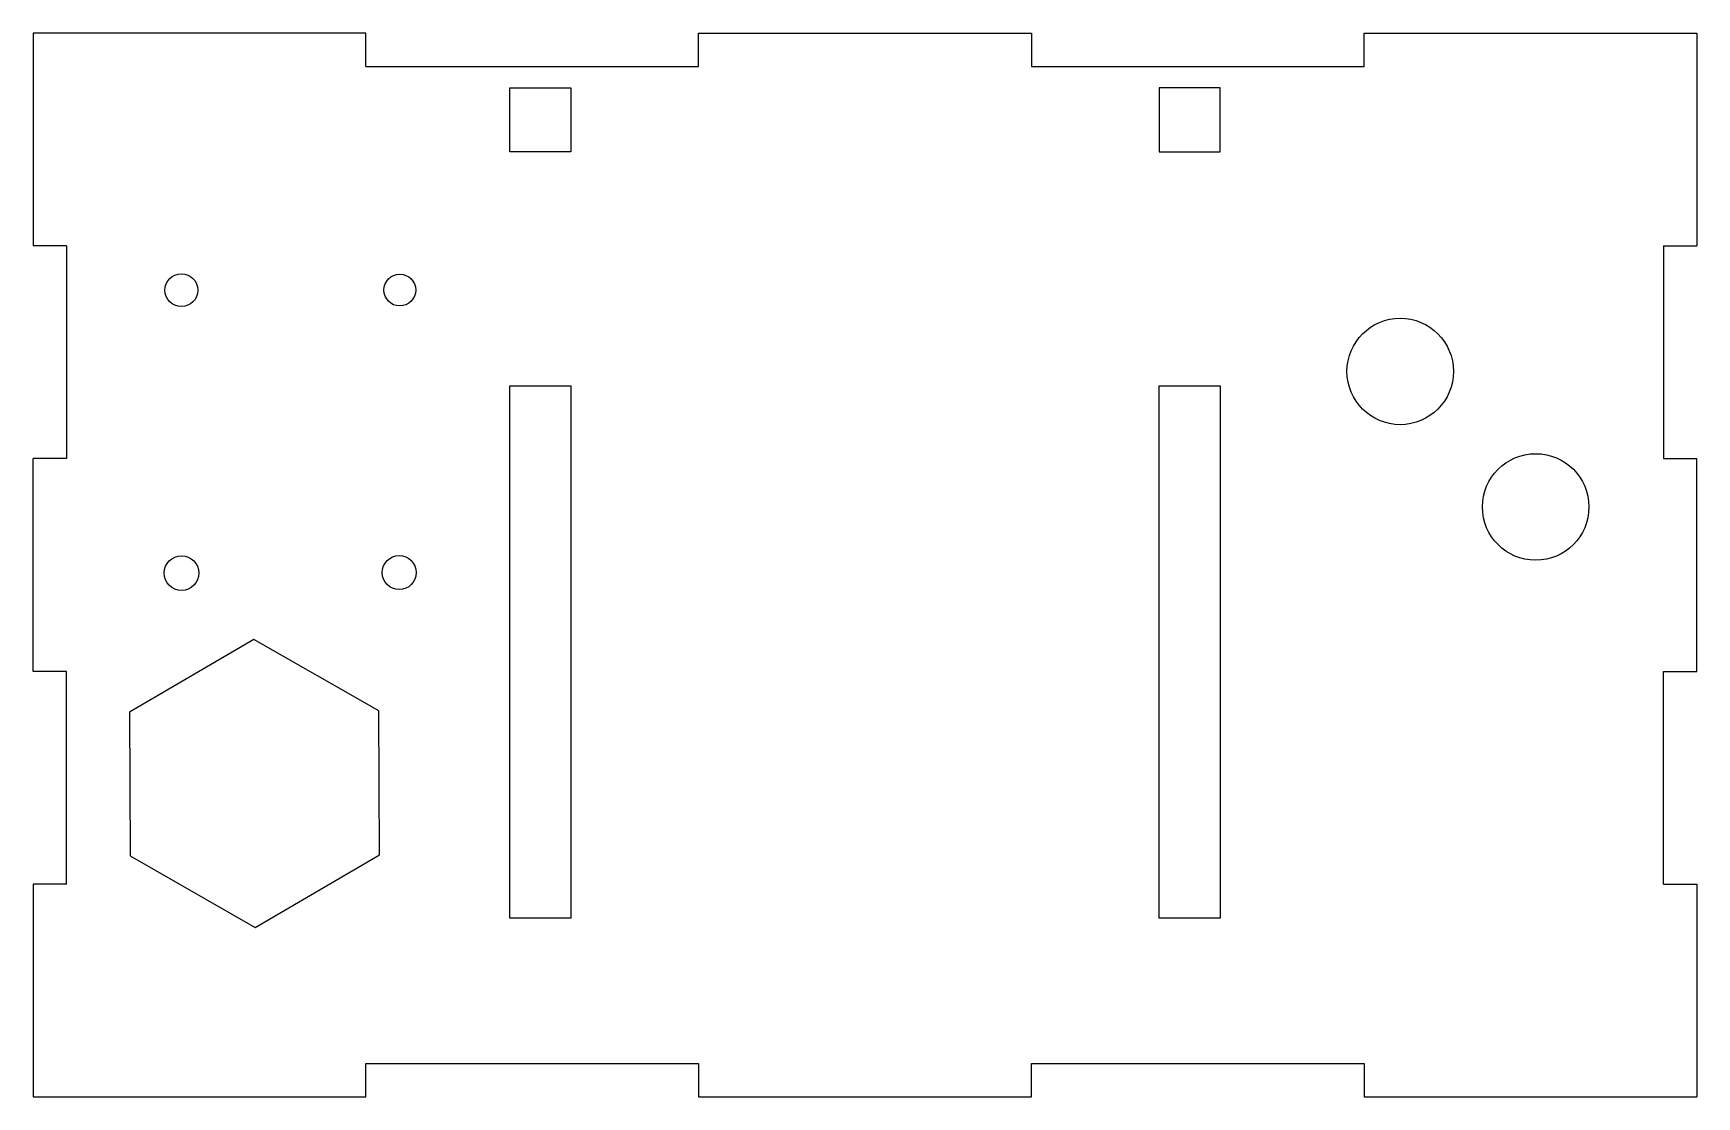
# Model space of a CAD drawing. Header units: millimetres. Extents: x -78 to 78, y -45 to 55.
import ezdxf

# ---------------------------------------------------------------- set-up
doc = ezdxf.new("R2010")
doc.units = ezdxf.units.MM
doc.layers.add('Shape2DView', color=7, linetype='CONTINUOUS')

msp = doc.modelspace()

# ---------------------------------------------------------------- linework, layer by layer
at = {"layer": 'Shape2DView'}
for p, q in [((-78.125, 54.755), (-78.125, 34.779)), ((-46.875, 54.755), (-78.125, 54.755)), ((-46.875, 51.63), (-46.875, 54.755)), ((-15.625, 51.63), (-15.625, 54.755)), ((-15.625, 54.755), (15.625, 54.755)), ((15.625, 54.755), (15.625, 51.63)), ((46.875, 51.63), (46.875, 54.755)), ((46.875, 54.755), (78.125, 54.755)), ((78.125, 54.755), (78.125, 34.779)), ((-46.875, 51.63), (-15.625, 51.63)), ((15.625, 51.63), (46.875, 51.63)), ((-33.375, 49.63), (-27.625, 49.63)), ((-33.375, 43.63), (-33.375, 49.63)), ((-27.625, 49.63), (-27.625, 43.63)), ((33.375, 49.63), (27.625, 49.63)), ((27.625, 49.63), (27.625, 43.63)), ((33.375, 43.63), (33.375, 49.63)), ((-27.625, 43.63), (-33.375, 43.63)), ((27.625, 43.63), (33.375, 43.63)), ((-75, 34.779), (-78.125, 34.779)), ((-75, 34.779), (-75, 14.803)), ((75, 34.779), (78.125, 34.779)), ((75, 34.779), (75, 14.803)), ((-33.375, 21.63), (-27.625, 21.63)), ((-33.375, -28.37), (-33.375, 21.63)), ((-27.625, 21.63), (-27.625, -28.37)), ((27.625, 21.63), (33.375, 21.63)), ((27.625, -28.37), (27.625, 21.63)), ((33.375, 21.63), (33.375, -28.37)), ((-78.125, -5.173), (-78.125, 14.803)), ((-75, 14.803), (-78.125, 14.803)), ((75, 14.803), (78.125, 14.803)), ((78.125, -5.173), (78.125, 14.803)), ((-57.3926, -2.1834), (-69.0731, -8.99271)), ((-45.6553, -8.89439), (-57.3926, -2.1834)), ((-75, -5.173), (-78.125, -5.173)), ((-75, -25.149), (-75, -5.173)), ((75, -5.173), (78.125, -5.173)), ((75, -25.149), (75, -5.173)), ((-69.0731, -8.99271), (-69.0164, -22.513)), ((-45.5985, -22.4147), (-45.6553, -8.89439)), ((-69.0164, -22.513), (-57.279, -29.224)), ((-57.279, -29.224), (-45.5985, -22.4147)), ((-78.125, -25.149), (-78.125, -45.125)), ((-75, -25.149), (-78.125, -25.149)), ((75, -25.149), (78.125, -25.149)), ((78.125, -25.149), (78.125, -45.125)), ((-27.625, -28.37), (-33.375, -28.37)), ((33.375, -28.37), (27.625, -28.37)), ((-46.875, -42), (-15.625, -42)), ((-46.875, -45.125), (-46.875, -42)), ((-15.625, -42), (-15.625, -45.125)), ((15.625, -42), (46.875, -42)), ((15.625, -45.125), (15.625, -42)), ((46.875, -42), (46.875, -45.125)), ((-78.125, -45.125), (-46.875, -45.125)), ((-15.625, -45.125), (15.625, -45.125)), ((46.875, -45.125), (78.125, -45.125))]:
    msp.add_line(p, q, dxfattribs=at)
for centre, radius in [((-64.2134, 30.6265), 1.54359), ((-43.6948, 30.6329), 1.48925), ((50.2721, 22.994), 5), ((63, 10.266), 5), ((-64.1999, 4.05865), 1.62645), ((-43.753, 4.1009), 1.59491)]:
    msp.add_circle(centre, radius, dxfattribs=at)

doc.saveas('drawing.dxf')
